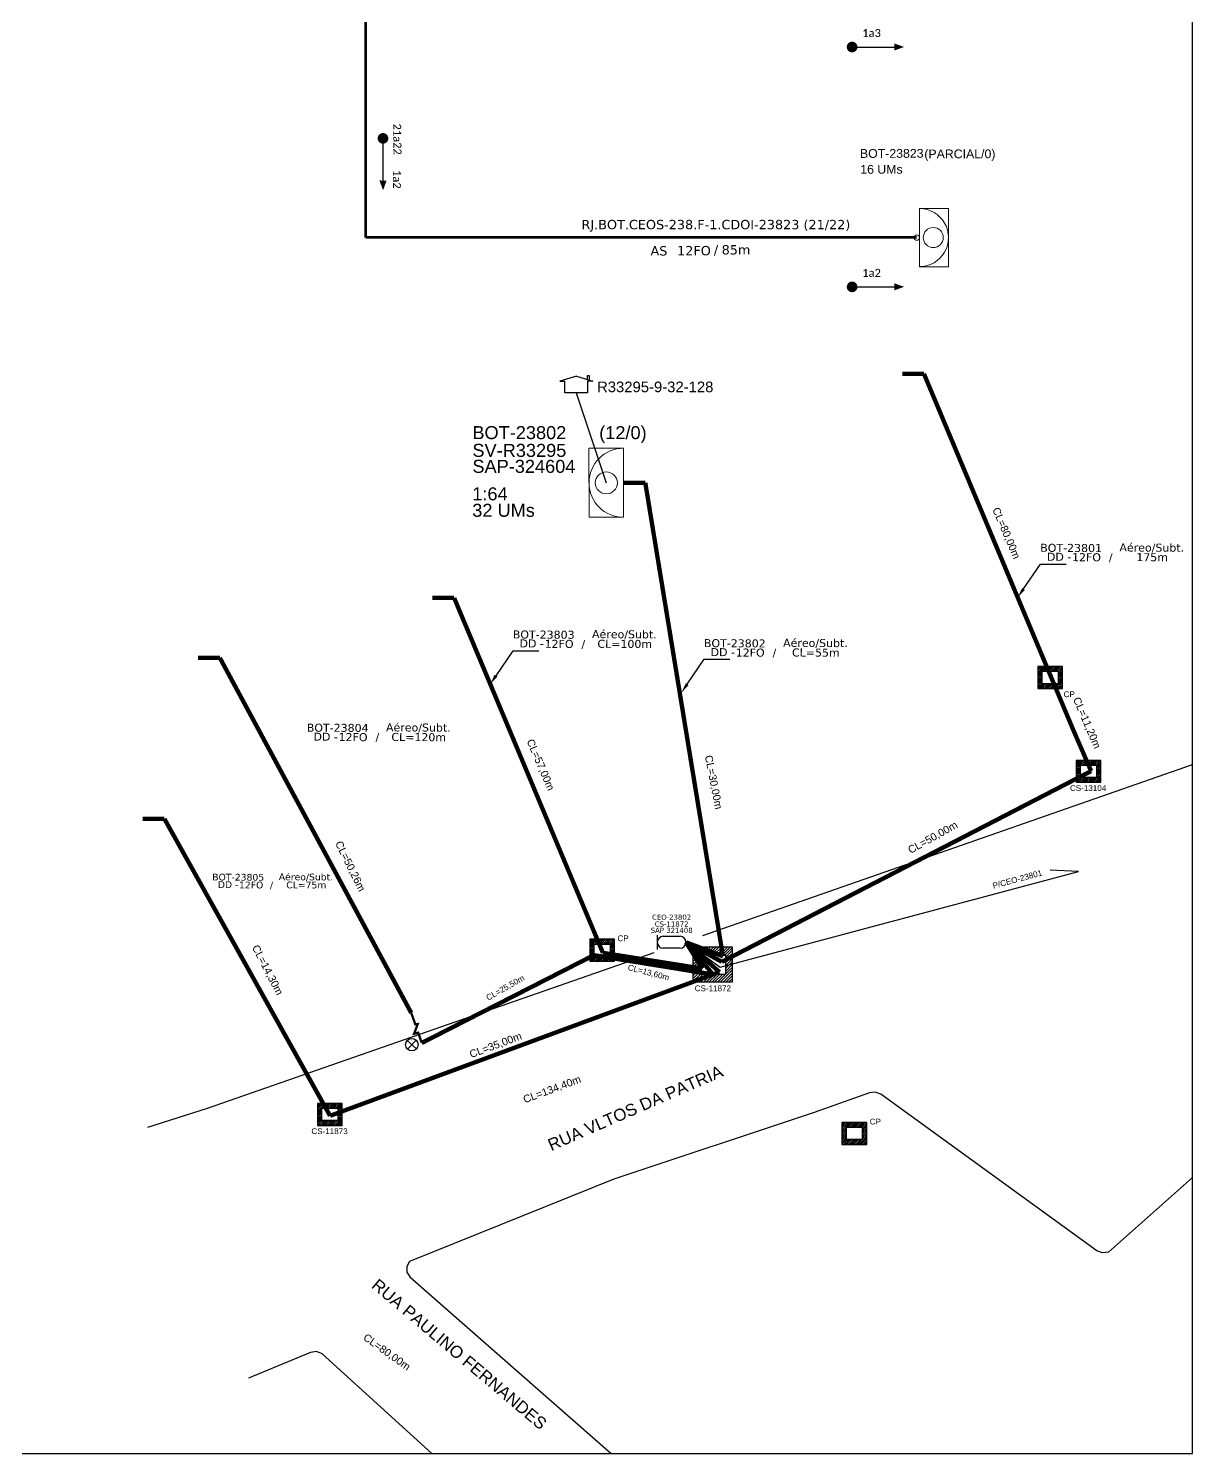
# Model space of a CAD drawing. Header units: millimetres. Extents: x 584467 to 586905, y 9719466 to 9720268.
# Drawn here: x 585087.7 to 585306, y 9719466.2 to 9719733.5 of the extents above; entities that cross this region are included whole.
import ezdxf
from ezdxf import colors
from ezdxf.entities.mleader import LeaderData, LeaderLine
from ezdxf.enums import TextEntityAlignment as Align
from ezdxf.math import Vec2, Vec3

# ---------------------------------------------------------------- set-up
doc = ezdxf.new("R2010")
doc.units = ezdxf.units.MM
doc.header["$LTSCALE"] = 0.5
doc.linetypes.add('DIVIDE2', pattern=[0.625, 0.25, -0.125, 0, -0.125, 0, -0.125])
for name, color, linetype in [('0 @ 1', 7, 'Continuous'), ('10.1-Caixas Subterrâneas', 5, 'Continuous'), ('20.4-CEOS', 1, 'Continuous'), ('20.5-CEO', 1, 'Continuous'), ('30.4-Selo', 7, 'Continuous'), ('CAP a instalar', 1, 'Continuous'), ('label_cabos', 7, 'Continuous'), ('locais', 7, 'Continuous'), ('NET-RETIRAR', 54, 'DIVIDE2'), ('QUADRA', 7, 'Continuous'), ('SEGMENTO', 10, 'Continuous'), ('SETA', 7, 'Continuous'), ('Subida Lateral', 5, 'Continuous'), ('surveys', 7, 'Continuous'), ('surveys legendas', 7, 'Continuous')]:
    doc.layers.add(name, color=color, linetype=linetype)
for name, color, linetype, lineweight in [("20.0-LEGENDA DOS CDO'S", 1, 'Continuous', 0), ('20.1-CDO_INTERIOR', 1, 'Continuous', 0), ('40.1-ETIQUETAS', 1, 'Continuous', 20), ('Segmento Logradouro Texto', 5, 'Continuous', 0)]:
    doc.layers.add(name, color=color, linetype=linetype, lineweight=lineweight)
doc.styles.add('ARIAL', font='arial.ttf')
doc.styles.add('DIGICADE', font='arial.ttf')
doc.styles.add('FTTH', font='arial.ttf')
doc.styles.add('siredit', font='verdana.ttf')
doc.styles.get("Standard").update_dxf_attribs({"font": 'arial.ttf'})
doc.linetypes.add('FENCELINE1', pattern='A,0.25,-0.1,[133,ltypeshp.shx,S=0.1,R=0,X=-0.1,Y=0],-0.1,1', length=1.45)

# ---------------------------------------------------------------- blocks, each defined once
blk = doc.blocks.new('SURVEY_SURVEY')
for p, q in [((-0.0000087, 0.000015), (-0.0000242, 0.0000104)), ((-0.0000087, 0.000015), (0.0000068, 0.0000104)), ((0.0000017, 0.0000156), (0.0000033, 0.0000156)), ((0.0000017, 0.000012), (0.0000017, 0.0000156)), ((0.0000033, 0.0000156), (0.0000033, 0.0000115)), ((-0.0000242, 0.0000104), (-0.0000194, 0.0000104)), ((-0.0000194, -0.0000007), (-0.0000194, 0.0000104)), ((0.0000068, 0.0000104), (0.0000019, 0.0000104)), ((0.0000019, 0.0000104), (0.0000019, -0.0000007)), ((0.0000019, -0.0000007), (-0.0000194, -0.0000007))]:
    blk.add_line(p, q)
blk = doc.blocks.new('*X1')
at = {"color": 0, "linetype": 'Continuous'}
for p, q in [((-1.25, 0.34099), (-0.49099, 1.1)), ((-1.25, 0.517767), (-0.667767, 1.1)), ((-1.25, 0.694544), (-0.844544, 1.1)), ((-1.25, 0.87132), (-1.02132, 1.1)), ((-1.25, 1.048097), (-1.198097, 1.1)), ((-0.789214, 0.625), (-0.314214, 1.1)), ((-0.612437, 0.625), (-0.137437, 1.1)), ((-0.43566, 0.625), (0.03934, 1.1)), ((-0.258883, 0.625), (0.216117, 1.1)), ((-0.082107, 0.625), (0.392893, 1.1)), ((0.09467, 0.625), (0.56967, 1.1)), ((0.271447, 0.625), (0.746447, 1.1)), ((0.448223, 0.625), (0.923223, 1.1)), ((0.625, 0.625), (1.1, 1.1)), ((0.801777, 0.625), (1.25, 1.073223)), ((-1.25, 0.164214), (-0.8035, 0.610714)), ((-1.25, -0.012563), (-0.8035, 0.433937)), ((-1.25, -0.18934), (-0.8035, 0.25716)), ((-1.25, -0.366117), (-0.8035, 0.080383)), ((0.8035, 0.449947), (1.25, 0.896447)), ((0.8035, 0.27317), (1.25, 0.71967)), ((0.8035, 0.096393), (1.25, 0.542893)), ((0.8035, -0.080383), (1.25, 0.366117)), ((0.8035, -0.25716), (1.25, 0.18934)), ((0.8035, -0.433937), (1.25, 0.012563)), ((-1.25, -0.542893), (-0.8035, -0.096393)), ((-1.25, -0.71967), (-0.8035, -0.27317)), ((-1.25, -0.896447), (-0.8035, -0.449947)), ((-1.25, -1.073223), (-0.801777, -0.625)), ((-1.1, -1.1), (-0.625, -0.625)), ((-0.923223, -1.1), (-0.448223, -0.625)), ((-0.746447, -1.1), (-0.271447, -0.625)), ((-0.56967, -1.1), (-0.09467, -0.625)), ((-0.392893, -1.1), (0.082107, -0.625)), ((-0.216117, -1.1), (0.258883, -0.625)), ((-0.03934, -1.1), (0.43566, -0.625)), ((0.137437, -1.1), (0.612437, -0.625)), ((0.314214, -1.1), (0.789214, -0.625)), ((0.49099, -1.1), (1.25, -0.34099)), ((0.667767, -1.1), (1.25, -0.517767)), ((0.8035, -0.610714), (1.25, -0.164214)), ((0.844544, -1.1), (1.25, -0.694544)), ((1.02132, -1.1), (1.25, -0.87132)), ((1.198097, -1.1), (1.25, -1.048097))]:
    blk.add_line(p, q, dxfattribs=at)
blk = doc.blocks.new('MANHOLE_MQ')
at = {"color": 0, "linetype": 'Continuous'}
for p, q in [((0.00000623, 0.00000569), (-0.00000627, 0.00000569)), ((-0.00000627, 0.00000569), (-0.00000627, -0.00000531)), ((0.00000623, -0.00000531), (0.00000623, 0.00000569)), ((-0.00000404, 0.00000331), (0.00000399, 0.00000331)), ((-0.00000404, -0.00000294), (-0.00000404, 0.00000331)), ((0.00000399, 0.00000331), (0.00000399, -0.00000294)), ((0.00000399, -0.00000294), (-0.00000404, -0.00000294)), ((0.00000399, -0.00000294), (0.00000399, -0.00000294)), ((-0.00000627, -0.00000531), (0.00000623, -0.00000531))]:
    blk.add_line(p, q, dxfattribs=at)
at = {"color": 0, "linetype": 'Continuous', "xscale": 5e-06, "yscale": 5e-06, "zscale": 1e-05}
blk.add_blockref('*X1', (-0.00000002, 0.00000019), dxfattribs=at)
blk = doc.blocks.new('POLE_POLE')
at = {"color": 1}
for p, q in [((-0.00000309, 0.00000689), (0.00000269, 0.00000147)), ((0.00000251, 0.00000707), (-0.00000291, 0.00000129))]:
    blk.add_line(p, q, dxfattribs=at)
blk.add_circle((-0.0000002, 0.00000418), 0.00000396, dxfattribs=at)
blk = doc.blocks.new('LEGENDA DOS CABOS')
at = {"layer": 'label_cabos', "color": 0, "style": 'siredit'}
for tag, p in [('ID', (4.24, 1.63)), ('XX', (14.31, 1.67)), ('TIPO_CABO', (2.74, 0.52)), ('CABO', (6.16, 0.47)), ('/', (9.19, 0.47)), ('METROS', (14.36, 0.47))]:
    blk.add_attdef(tag, text='', height=1, rotation=359.69, dxfattribs=at).set_placement(p, align=Align.MIDDLE_CENTER)
blk = doc.blocks.new('CDOE-TEXTO PADRÃO')
at = {"layer": "20.0-LEGENDA DOS CDO'S", "color": 0, "style": 'ARIAL'}
for tag, p in [('CDO_N', (0.49, 7.39)), ('CORDOALHA', (0.5, 4.33)), ('SAP', (0.51, 1.67)), ('SPLITER_1', (0.59, -0.91)), ('SPLITER_2', (0.6, -3.55)), ('(XX-XX_F)S', (0.54, -8.29)), ('(XX-XX_L)S', (0.55, -10.83)), ('UMS', (0.55, -13.15))]:
    blk.add_attdef(tag, p, '', height=1.7, rotation=0.118, dxfattribs=at)
blk.add_attdef('FIBRAS_UTILIZADAS', text='', height=1.7, rotation=0.118, dxfattribs=at).set_placement((19.77, 7.43), align=Align.CENTER)
blk = doc.blocks.new('ETIQUETA_RS5F')
at = {"layer": '40.1-ETIQUETAS', "color": 0, "style": 'siredit'}
blk.add_text('/', height=1.5, dxfattribs=at).set_placement((1.55, -1.95), align=Align.MIDDLE_RIGHT)
for tag, p in [('ETIQUETA_R_PRIMARIA', (1.18, 4.1)), ('ETIQUETA_R_SECUNDARIA', (1.18, 2.1)), ('F_ATIVAS/F_MORTAS', (1.11, -4.24))]:
    blk.add_attdef(tag, text='', height=1.5, dxfattribs=at).set_placement(p, align=Align.MIDDLE_CENTER)
for tag, p in [('TIPO_CABO', (-6.62, -2.12)), ('CAP_CABO', (0.37, -2.09))]:
    blk.add_attdef(tag, text='', height=1.5, dxfattribs=at).set_placement(p, align=Align.MIDDLE_RIGHT)
blk.add_attdef('METROS', text='', height=1.5, dxfattribs=at).set_placement((2.11, -1.95), align=Align.MIDDLE_LEFT)
for tag, p in [('FUSÃO_1', (0.82, -8.39)), ('FUSÃO_2', (0.82, -10.6)), ('FUSÃO_3', (0.82, -12.93)), ('FUSÃO_4', (0.82, -15.14)), ('FUSÃO_5', (0.82, -17.16))]:
    blk.add_attdef(tag, text='', height=1.5, dxfattribs=at).set_placement(p, align=Align.CENTER)

msp = doc.modelspace()

# ---------------------------------------------------------------- linework, layer by layer
msp.add_lwpolyline([(584467.45, 9719466.16), (585306.01, 9719466.16), (585306.01, 9720060.16), (584467.45, 9720060.16), (584467.45, 9719466.16)])
at = {"const_width": 1}
for points in [[(585241.67, 9719730.05, 1), (585242.67, 9719730.05, 1)], [(585154.18, 9719713.41, 1), (585154.18, 9719712.41, 1)], [(585241.67, 9719685.05, 1), (585242.67, 9719685.05, 1)]]:
    msp.add_lwpolyline(points, format="xyb", close=True, dxfattribs=at)
at = {"layer": '20.1-CDO_INTERIOR', "color": 1, "lineweight": 18}
msp.add_lwpolyline([(585192.83, 9719641.81), (585192.82, 9719654.76), (585199.3, 9719654.76), (585199.31, 9719641.81)], close=True, dxfattribs=at)
msp.add_circle((585196.07, 9719648.28), 2.07, dxfattribs=at)
msp.add_arc((585199.31, 9719648.29), 6.48, 90.0276, 270.0276, dxfattribs=at)
at = {"layer": '20.5-CEO', "color": 5}
for p, q in [((585206.75, 9719563.2), (585209.89, 9719563.2)), ((585209.89, 9719560.96), (585206.75, 9719560.96))]:
    msp.add_line(p, q, dxfattribs=at)
msp.add_lwpolyline([(585205.63, 9719563.43), (585205.63, 9719560.73)], dxfattribs=at)
for centre, start, end in [((585206.75, 9719562.08), 90, 270), ((585209.89, 9719562.08), 270, 90)]:
    msp.add_arc(centre, 1.12, start, end, dxfattribs=at)
at = {"layer": '40.1-ETIQUETAS', "color": 8}
msp.add_lwpolyline([(585254.81, 9719699.74), (585260.25, 9719699.74), (585260.25, 9719688.84), (585254.81, 9719688.84)], close=True, dxfattribs=at)
for centre, major_axis, start_param, end_param in [((585254.81, 9719694.3), (-3.85, 3.85), 2.356194, 5.497787), ((585254.3, 9719694.3), (-0.356, 0.356), 2.356194490191767, 8.639379797371353), ((585257.39, 9719694.3), (1.33, 1.33), 3.926991, 10.210176)]:
    msp.add_ellipse(centre, major_axis=major_axis, ratio=1, start_param=start_param, end_param=end_param, dxfattribs=at)
at = {"layer": 'CAP a instalar', "color": 0, "ltscale": 2}
for p, q in [((585217.4, 9719557.42), (585284.64, 9719575.35)), ((585284.64, 9719575.35), (585279.32, 9719575.59)), ((585211.01, 9719562.08), (585217.4, 9719557.42))]:
    msp.add_line(p, q, dxfattribs=at)
at = {"layer": 'CAP a instalar', "color": 8, "linetype": 'FENCELINE1', "ltscale": 7, "const_width": 0.467}
for points in [[(585150.92, 9720009.29), (585150.92, 9719694.29)], [(585150.92, 9719694.34), (585254.3, 9719694.34)]]:
    msp.add_lwpolyline(points, dxfattribs=at)
at = {"layer": 'CAP a instalar', "color": 8, "ltscale": 2, "const_width": 0.815}
for points in [[(585251.57, 9719668.74), (585255.64, 9719668.74)], [(585283.55, 9719602.15), (585255.64, 9719668.74)], [(585163.46, 9719626.68), (585167.53, 9719626.68)], [(585195.43, 9719560.09), (585167.53, 9719626.68)], [(585119.51, 9719615.44), (585123.58, 9719615.44)], [(585159.47, 9719548.85), (585123.58, 9719615.44)], [(585287, 9719594.2), (585283.55, 9719602.15)], [(585217.75, 9719558.41), (585287, 9719594.2)], [(585109.1, 9719585.24), (585113.18, 9719585.24)], [(585144.26, 9719529.52), (585113.18, 9719585.24)], [(585211.01, 9719562.08), (585214.08, 9719557.14)], [(585211.01, 9719562.08), (585217.75, 9719558.41)], [(585216.08, 9719556.04), (585211.01, 9719562.08)], [(585217.29, 9719556.49), (585211.01, 9719562.08)], [(585193.73, 9719559.66), (585161.46, 9719543.19)], [(585216.08, 9719556.04), (585193.73, 9719559.66)], [(585214.08, 9719557.14), (585195.43, 9719560.09)], [(585144.26, 9719529.52), (585217.29, 9719556.49)]]:
    msp.add_lwpolyline(points, dxfattribs=at)
at = {"layer": 'CAP a instalar', "color": 10, "ltscale": 2, "const_width": 0.815}
for points in [[(585199.31, 9719648.29), (585203.38, 9719648.29)], [(585217.95, 9719559.45), (585203.38, 9719648.29)], [(585211.01, 9719562.08), (585217.95, 9719559.45)]]:
    msp.add_lwpolyline(points, dxfattribs=at)
at = {"layer": 'NET-RETIRAR', "color": 4, "linetype": 'Continuous'}
msp.add_lwpolyline([(585190.44, 9719665.16), (585196.07, 9719648.28)], dxfattribs=at)
at = {"layer": 'QUADRA'}
for points in [[(585214.17, 9719563.38), (585306.01, 9719595.46)], [(585110.07, 9719527.39), (585121.29, 9719530.93), (585205.03, 9719560.19)], [(585306.01, 9719517.92), (585290.27, 9719503.93), (585289.15, 9719503.82), (585288.09, 9719504.21), (585247.54, 9719533.56), (585246.52, 9719533.95), (585245.4, 9719533.84), (585235.08, 9719530.15), (585197.49, 9719517.61), (585159.17, 9719502.17), (585158.63, 9719501.24), (585158.64, 9719500.18), (585159.25, 9719499.27), (585196.99, 9719466.16)], [(585306.01, 9719517.92), (585290.27, 9719503.93), (585289.15, 9719503.82), (585288.09, 9719504.21), (585247.54, 9719533.56), (585246.52, 9719533.95), (585245.4, 9719533.84), (585235.08, 9719530.15), (585197.49, 9719517.61), (585159.17, 9719502.17), (585158.63, 9719501.24), (585158.64, 9719500.18), (585159.25, 9719499.27), (585196.99, 9719466.16)], [(585163.37, 9719466.16), (585142.75, 9719484.87), (585141.69, 9719485.27), (585140.57, 9719485.09), (585128.96, 9719480.31)], [(585163.37, 9719466.16), (585142.75, 9719484.87), (585141.69, 9719485.27), (585140.57, 9719485.09), (585128.96, 9719480.31)]]:
    msp.add_lwpolyline(points, dxfattribs=at)
at = {"layer": 'SETA'}
for points in [[(585242.17, 9719730.05), (585250.77, 9719730.05)], [(585154.18, 9719712.91), (585154.17, 9719704.31)], [(585242.17, 9719685.05), (585250.77, 9719685.05)]]:
    msp.add_lwpolyline(points, dxfattribs=at)
for points in [[(585250.08, 9719730.73), (585251.91, 9719730.06), (585250.08, 9719729.39)], [(585154.86, 9719705), (585154.19, 9719703.17), (585153.52, 9719705.01)], [(585250.08, 9719685.73), (585251.91, 9719685.06), (585250.08, 9719684.39)]]:
    msp.add_solid(points, dxfattribs=at)
at = {"layer": 'Subida Lateral', "color": 5, "const_width": 0.432}
msp.add_lwpolyline([(585161.46, 9719543.19), (585160.78, 9719545.12), (585160.01, 9719544.92), (585160.7, 9719546.75), (585160.24, 9719546.7), (585159.47, 9719548.85)], dxfattribs=at)

# ---------------------------------------------------------------- block references
at = {"layer": '10.1-Caixas Subterrâneas', "color": 30, "rotation": 180.0000000000622}
for p, xscale, yscale, zscale in [((585279.29, 9719611.83), 371891.6092505992, 371891.6092505992, 371891.6092505992), ((585286.49, 9719594.23), 371891.6092505992, 371891.6092505992, 371891.6092505992), ((585195.27, 9719560.66), 371891.6092505992, 371891.6092505992, 371891.6092505992), ((585216.02, 9719558.02), 595026.5748009587, 595026.5748009587, 595026.5748009587), ((585144.21, 9719529.85), 371891.6092505992, 371891.6092505992, 371891.6092505992), ((585242.58, 9719526.28), 371891.6092505992, 371891.6092505992, 371891.6092505992)]:
    msp.add_blockref('MANHOLE_MQ', p, dxfattribs=dict(at, xscale=xscale, yscale=yscale, zscale=zscale))
at = {"layer": '40.1-ETIQUETAS', "color": 8}
ref = msp.add_blockref('CDOE-TEXTO PADRÃO', (585250.73, 9719698.18), dxfattribs=dict(at, xscale=0.9720000028610228, yscale=0.9720000028610228, zscale=0.9720000028610228))
ref.add_attrib('CDO_N', 'BOT-23823', (585243.64, 9719709.25), dxfattribs={"layer": "20.0-LEGENDA DOS CDO'S", "color": 0, "height": 1.652, "rotation": 0.118, "style": 'ARIAL'})
ref.add_attrib('CORDOALHA', '16 UMs', (585243.7, 9719706.27), dxfattribs={"layer": "20.0-LEGENDA DOS CDO'S", "color": 0, "height": 1.652, "rotation": 0.118, "style": 'ARIAL'})
ref.add_attrib('FIBRAS_UTILIZADAS', '          (PARCIAL/0)', dxfattribs={"layer": "20.0-LEGENDA DOS CDO'S", "color": 0, "height": 1.6523, "rotation": 0.118, "style": 'ARIAL'}).set_placement((585259.18, 9719709.17), align=Align.CENTER)
ref = msp.add_blockref('ETIQUETA_RS5F', (585215.24, 9719694.29), dxfattribs=dict(at, xscale=1.16639998499977, yscale=1.16639998499977, zscale=1.16639998499977))
ref.add_attrib('ETIQUETA_R_SECUNDARIA', 'RJ.BOT.CEOS-238.F-1.CDOI-23823 (21/22)', dxfattribs={"layer": '30.4-Selo', "color": 0, "height": 1.7496, "style": 'siredit'}).set_placement((585216.62, 9719696.74), align=Align.MIDDLE_CENTER)
ref.add_attrib('TIPO_CABO', 'AS', dxfattribs={"color": 0, "height": 1.75, "style": 'siredit'}).set_placement((585207.52, 9719691.82), align=Align.MIDDLE_RIGHT)
ref.add_attrib('CAP_CABO', '12FO', dxfattribs={"color": 0, "height": 1.75, "style": 'siredit'}).set_placement((585215.67, 9719691.85), align=Align.MIDDLE_RIGHT)
ref.add_attrib('METROS', '85m', dxfattribs={"color": 0, "height": 1.75, "style": 'siredit'}).set_placement((585217.7, 9719692.01), align=Align.MIDDLE_LEFT)
at = {"layer": 'label_cabos', "color": 0, "lineweight": 0}
for p, xscale, yscale, zscale, values in [((585276.88, 9719633.62), 1.501718314305241, 1.501718314305241, 1.501718314305241, {'ID': 'BOT-23801', 'CABO': '12FO', 'METROS': '175m', 'XX': 'Aéreo/Subt.', '/': '/', 'TIPO_CABO': 'DD -'}), ((585177.96, 9719617.36), 1.501718314305241, 1.501718314305241, 1.501718314305241, {'ID': 'BOT-23803', 'CABO': '12FO', 'METROS': 'CL=100m', 'XX': 'Aéreo/Subt.', '/': '/', 'TIPO_CABO': 'DD -'}), ((585213.8, 9719615.73), 1.501718314305241, 1.501718314305241, 1.501718314305241, {'ID': 'BOT-23802', 'CABO': '12FO', 'METROS': 'CL=55m', 'XX': 'Aéreo/Subt.', '/': '/', 'TIPO_CABO': 'DD -'}), ((585139.32, 9719599.87), 1.501718314305241, 1.501718314305241, 1.501718314305241, {'ID': 'BOT-23804', 'CABO': '12FO', 'METROS': 'CL=120m', 'XX': 'Aéreo/Subt.', '/': '/', 'TIPO_CABO': 'DD -'}), ((585121.67, 9719572.23), 1.262434438702267, 1.262434438702267, 1.262434438702267, {'ID': 'BOT-23805', 'CABO': '12FO', 'METROS': 'CL=75m', 'XX': 'Aéreo/Subt.', '/': '/', 'TIPO_CABO': 'DD -'})]:
    msp.add_blockref('LEGENDA DOS CABOS', p, dxfattribs=dict(at, xscale=xscale, yscale=yscale, zscale=zscale)).add_auto_attribs(values)
at = {"layer": 'locais', "color": 10, "xscale": 294527.6824759082, "yscale": 294527.6824759082, "zscale": 294527.6824759082}
msp.add_blockref('POLE_POLE', (585159.65, 9719541.65), dxfattribs=at)
at = {"layer": 'surveys', "color": 255, "xscale": 199300.4564000412, "yscale": 199300.4564000412, "zscale": 199300.4564000412}
msp.add_blockref('SURVEY_SURVEY', (585192.18, 9719665.29), dxfattribs=at)

# ---------------------------------------------------------------- texts
at = {"char_height": 1.5, "width": 25.3588, "attachment_point": 5}
for s, insert in [('\\C7;\\fCalibri|b0|i0|c0|p34;1a3', (585245.82, 9719732.67)), ('\\C7;\\fCalibri|b0|i0|c0|p34;1a2', (585245.82, 9719687.67))]:
    msp.add_mtext(s, dxfattribs=dict(at, insert=insert))
for s, insert, rotation in [('\\C7;\\fCalibri|b0|i0|c0|p34;21a22', (585156.87, 9719712.76), 270.6666), ('\\C7;\\fCalibri|b0|i0|c0|p34;1a2', (585156.8, 9719705.23), 269.9383)]:
    msp.add_mtext(s, dxfattribs=dict(at, insert=insert, rotation=rotation))
at = {"layer": '0 @ 1', "color": 3, "linetype": 'Continuous', "attachment_point": 1, "style": 'FTTH'}
for s, insert, char_height, rotation in [('\\pt4.25131;CL=80,00m', (585269.74, 9719643.86), 1.4171, 293.2066), ('\\pt4.25131;CL=11,20m', (585284.87, 9719608.27), 1.4171, 293.2066), ('\\pt4.25131;CL=57,00m', (585182.39, 9719600.4), 1.4171, 293.2066), ('\\pt4.25131;CL=30,00m', (585215.93, 9719597.3), 1.4171, 281.0335), ('\\pt4.25131;CL=50,00m', (585252.45, 9719579.89), 1.4171, 29.2156), ('\\pt4.25131;CL=50,26m', (585146.43, 9719581.29), 1.4171, 296.23), ('\\pt4.25131;CL=14,30m', (585130.82, 9719561.79), 1.4171, 297.3533), ('\\pt3.29672;CL=13,60m', (585200.28, 9719557.97), 1.0989, 345.3271), ('\\pt3.29672;CL=25,50m', (585173.38, 9719552.06), 1.0989, 29.7484), ('\\pt4.25131;CL=35,00m', (585170.23, 9719541.67), 1.4171, 20.4654), ('\\pt4.25131;CL=134,40m', (585180.3, 9719533.19), 1.4171, 20.4654), ('\\pt4.25131;CL=80,00m', (585151.15, 9719488.78), 1.4171, 324.4749)]:
    msp.add_mtext_dynamic_manual_height_columns(s, width=10.5811, gutter_width=0.000204, heights=[6.32], dxfattribs=dict(at, insert=insert, char_height=char_height, rotation=rotation))
at = {"layer": '0 @ 1', "color": 0, "linetype": 'Continuous', "insert": (585268.41, 9719573.19), "char_height": 1.0989, "attachment_point": 1, "rotation": 15.2517, "style": 'FTTH'}
msp.add_mtext_dynamic_manual_height_columns('\\pt3.29672;P/CEO-23801', width=10.5811, gutter_width=0.000204, heights=[6.32], dxfattribs=at)
at = {"layer": '10.1-Caixas Subterrâneas', "color": 30, "style": 'ARIAL'}
for s, p in [('CP', (585281.84, 9719608.07)), ('CS-13104', (585283.03, 9719590.47)), ('CP', (585198.16, 9719562.28)), ('CS-11872', (585212.65, 9719552.9)), ('CP', (585245.48, 9719527.9)), ('CS-11873', (585140.75, 9719526.09))]:
    msp.add_text(s, height=1.082, dxfattribs=at).set_placement(p)
at = {"layer": "20.0-LEGENDA DOS CDO'S", "color": 1, "lineweight": 0, "ltscale": 2, "style": 'ARIAL'}
for s, p in [('BOT-23802', (585170.95, 9719656.49)), ('SV-R33295', (585170.95, 9719653.16)), ('SAP-324604', (585170.95, 9719650.16)), ('1:64', (585170.93, 9719645)), ('32 UMs', (585170.92, 9719641.91))]:
    msp.add_text(s, height=2.439, rotation=359.9724, dxfattribs=at).set_placement(p)
msp.add_text('          (12/0)', height=2.4386, rotation=359.9724, dxfattribs=at).set_placement((585194.45, 9719656.48), align=Align.CENTER)
at = {"layer": '20.4-CEOS', "color": 5, "lineweight": 0, "ltscale": 2, "style": 'siredit'}
msp.add_text('CEO-23802', height=0.944, dxfattribs=at).set_placement((585208.31, 9719567.26), align=Align.TOP_CENTER)
at = {"layer": '20.5-CEO', "color": 5, "lineweight": 0, "ltscale": 2, "style": 'siredit'}
for s, p in [('CS-11872', (585208.32, 9719565.98)), ('SAP 321408', (585208.32, 9719564.8))]:
    msp.add_text(s, height=0.948, dxfattribs=at).set_placement(p, align=Align.TOP_CENTER)
at = {"layer": 'Segmento Logradouro Texto', "linetype": 'Continuous', "char_height": 2.2578, "attachment_point": 1, "style": 'DIGICADE'}
for s, insert, width, rotation in [('\\fArial|b0|i0|c0|p34;\\W1.0000000000;\\T1.0000000000;\\o\\lRUA VLTOS DA PATRIA', (585184.83, 9719524.95), 36.0419, 23.5428), ('\\fArial|b0|i0|c0|p34;\\W1.0000000000;\\T1.0000000000;\\o\\lRUA VLTOS DA PATRIA', (585184.83, 9719524.95), 36.0419, 23.5428), ('\\fArial|b0|i0|c0|p34;\\W1.0000000000;\\T1.0000000000;\\o\\lRUA PAULINO FERNANDES', (585153.31, 9719499.13), 42.341, 319.7719), ('\\fArial|b0|i0|c0|p34;\\W1.0000000000;\\T1.0000000000;\\o\\lRUA PAULINO FERNANDES', (585153.31, 9719499.13), 42.341, 319.7719)]:
    msp.add_mtext(s, dxfattribs=dict(at, insert=insert, width=width, rotation=rotation))
at = {"layer": 'surveys legendas', "color": 0}
msp.add_text('R33295-9-32-128', height=1.993, dxfattribs=at).set_placement((585194.33, 9719665.29))

# ---------------------------------------------------------------- leaders
at = {"layer": 'SEGMENTO', "color": 7, "lineweight": 0, "ltscale": 2}
ml = msp.add_multileader_mtext('Standard', dxfattribs=at)
ml.set_content('', color=7)
ml.set_leader_properties()
ml.build(insert=Vec2(0, 0))
ml.multileader.update_dxf_attribs({"text_right_attachment_type": 6, "dogleg_length": 0.943, "arrow_head_size": 1.92})
ctx = ml.context
ctx.base_point, ctx.char_height, ctx.arrow_head_size, ctx.landing_gap_size, ctx.plane_origin, ctx.plane_x_axis, ctx.plane_y_axis = Vec3(585283.26, 9719632.09), 1.92, 1.92, 0.961, Vec3(6842017.25, 113456035.02), Vec3(-1, 0), Vec3(0, -1)
ctx.right_attachment, ctx.text_align_type = 6, 2
notes = []
notes.append((ctx, [(0, (1, 1, 0), (585277.5, 9719633.05), (1, 0), 3.84, [(0, [(585273.23, 9719626.78)], 0, [])])]))
ctx.mtext.insert, ctx.mtext.text_direction, ctx.mtext.rotation, ctx.mtext.alignment = Vec3(585282.3, 9719630.75), Vec3(-1, 0), 3.141593, 3
ml = msp.add_multileader_mtext('Standard', dxfattribs=at)
ml.set_content('', color=7)
ml.set_leader_properties()
ml.build(insert=Vec2(0, 0))
ml.multileader.update_dxf_attribs({"text_right_attachment_type": 6, "dogleg_length": 0.943, "arrow_head_size": 1.92})
ctx = ml.context
ctx.base_point, ctx.char_height, ctx.arrow_head_size, ctx.landing_gap_size, ctx.plane_origin, ctx.plane_x_axis, ctx.plane_y_axis = Vec3(585184.34, 9719615.83), 1.92, 1.92, 0.961, Vec3(6841918.33, 113456018.75), Vec3(-1, 0), Vec3(0, -1)
ctx.right_attachment, ctx.text_align_type = 6, 2
notes.append((ctx, [(0, (1, 1, 0), (585178.58, 9719616.79), (1, 0), 3.84, [(0, [(585174.3, 9719610.51)], 0, [])])]))
ctx.mtext.insert, ctx.mtext.text_direction, ctx.mtext.rotation, ctx.mtext.alignment = Vec3(585183.38, 9719614.48), Vec3(-1, 0), 3.141593, 3
ml = msp.add_multileader_mtext('Standard', dxfattribs=at)
ml.set_content('', color=7)
ml.set_leader_properties()
ml.build(insert=Vec2(0, 0))
ml.multileader.update_dxf_attribs({"text_right_attachment_type": 6, "dogleg_length": 0.943, "arrow_head_size": 1.92})
ctx = ml.context
ctx.base_point, ctx.char_height, ctx.arrow_head_size, ctx.landing_gap_size, ctx.plane_origin, ctx.plane_x_axis, ctx.plane_y_axis = Vec3(585220.17, 9719614.21), 1.92, 1.92, 0.961, Vec3(6841954.16, 113456017.13), Vec3(-1, 0), Vec3(0, -1)
ctx.right_attachment, ctx.text_align_type = 6, 2
notes.append((ctx, [(0, (1, 1, 0), (585214.41, 9719615.17), (1, 0), 3.84, [(0, [(585210.14, 9719608.89)], 0, [])])]))
ctx.mtext.insert, ctx.mtext.text_direction, ctx.mtext.rotation, ctx.mtext.alignment = Vec3(585219.21, 9719612.86), Vec3(-1, 0), 3.141593, 3
for ctx, leaders in notes:
    for number, flags, end, landing, length, lines in leaders:
        leader = LeaderData()
        leader.index, (leader.has_last_leader_line, leader.has_dogleg_vector, leader.attachment_direction) = number, flags
        leader.last_leader_point, leader.dogleg_vector, leader.dogleg_length = Vec3(end), Vec3(landing), length
        for number, points, colour, breaks in lines:
            line = LeaderLine()
            line.index, line.vertices, line.color, line.breaks = number, Vec3.list(points), colors.encode_raw_color(colour), breaks
            leader.lines.append(line)
        ctx.leaders.append(leader)

doc.saveas('drawing.dxf')
